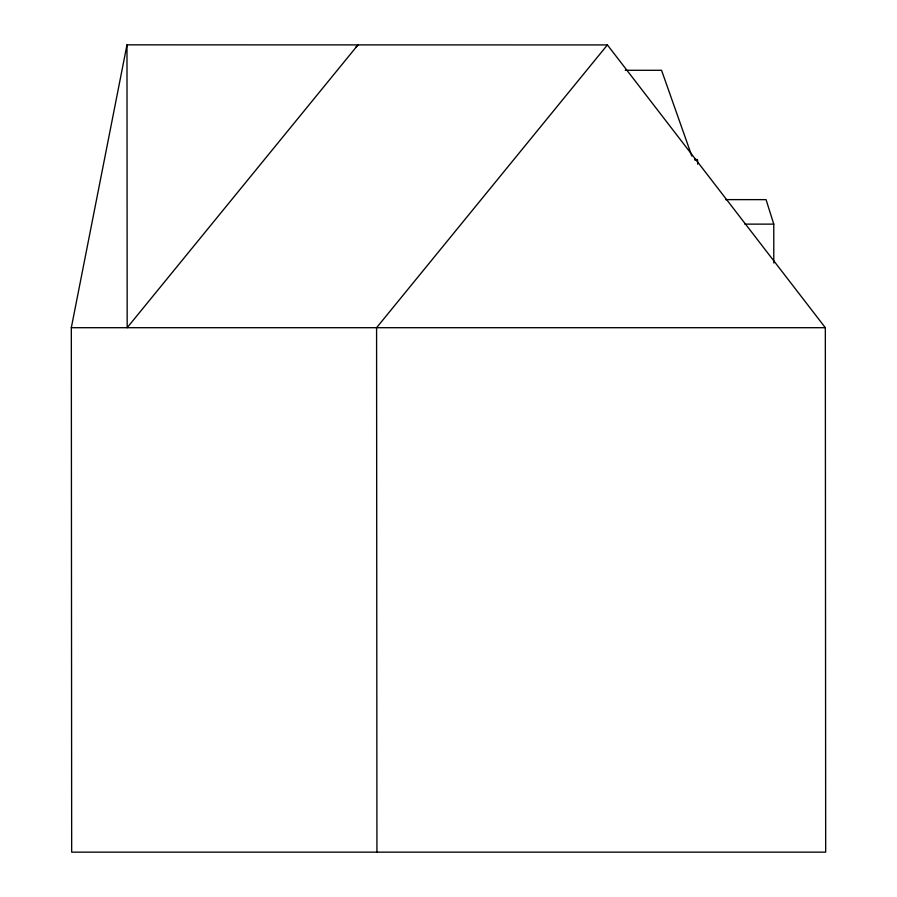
<?xml version="1.0" encoding="UTF-8"?>
<svg xmlns="http://www.w3.org/2000/svg" width="897" height="897" viewBox="0 0 897 897"><rect width="100%" height="100%" fill="white"/><g stroke="black" fill="none" stroke-linecap="round" stroke-linejoin="round"><path stroke-width="1.35" d="M71.323 327.697L126.982 44.85L607.392 44.928L825.33 327.697L825.677 852.15L71.67 852.15L71.323 327.697L825.33 327.697M607.392 44.928L376.583 327.697L376.931 852.15M355.986 46.891L357.981 44.928L127.172 327.697L126.982 44.85M625.231 70.28L661.56 70.302L691.811 156.022M694.749 159.98L697.53 159.98L697.687 164.151M725.595 199.627L766.06 199.639L773.775 224.127L773.786 263M744.824 224.127L773.775 224.127M694.94 158.937L697.53 159.98"/></g></svg>
